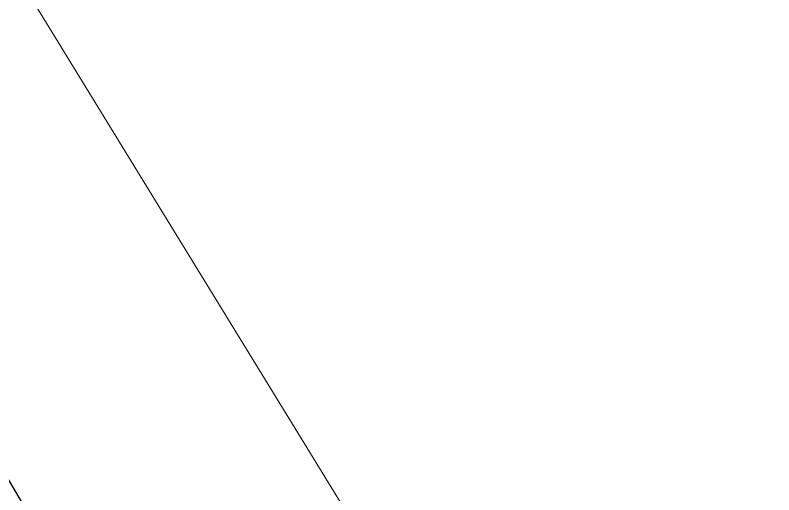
# Model space of a CAD drawing. Header units: metres. Extents: x 507606 to 508087, y 6966978 to 6967359.
# Drawn here: x 507888.88 to 507891.527, y 6967203.629 to 6967205.303 of the extents above; entities that cross this region are included whole.
import ezdxf

# ---------------------------------------------------------------- set-up
doc = ezdxf.new("R2010")
doc.units = ezdxf.units.M
doc.layers.add('D_UG_PIPES', color=142, linetype='EXIST_SWD', lineweight=0)
doc.layers.add('mga2020bdy', color=252, linetype='Continuous')
doc.layers.add('mga2020DR_UNLINED', color=252, linetype='Continuous')
doc.styles.get("Standard").update_dxf_attribs({"font": 'ARIALN.TTF'})
doc.linetypes.add('EXIST_SWD', pattern='A,5,-2.5,5,-2,["SWD",Standard,S=2.5,R=0,X=0,Y=-1.25],-8,5,-2.5,5,-2.5', length=37.5)

# ---------------------------------------------------------------- blocks, each defined once
blk = doc.blocks.new('XE_SURVEY')
at = {"layer": 'D_UG_PIPES', "flags": 128}
blk.add_lwpolyline([(507918.8307, 6967153.2262), (507918.8857, 6967156.6332), (507915.2427, 6967163.2372), (507907.9707, 6967174.0002), (507900.9737, 6967185.5462), (507894.1387, 6967196.8812), (507886.5377, 6967209.2712), (507879.4297, 6967220.2642), (507872.2187, 6967232.2822), (507865.0787, 6967243.0682), (507859.4507, 6967253.0452), (507852.6757, 6967264.8522), (507847.2727, 6967272.5802)], dxfattribs=at)
at = {"layer": 'mga2020bdy'}
blk.add_polyline3d([(507831.0165, 6967292.6803, 4.9665), (507831.6531, 6967294.3288, 4.9755), (507833.2039, 6967297.2742, 4.9923), (507833.5654, 6967297.8311, 4.9957), (507835.1822, 6967299.9514, 5.0088), (507837.5423, 6967302.2988, 5.0252), (507839.8997, 6967300.1858, 4.9429), (507840.1691, 6967299.8452, 5.0485), (507840.9451, 6967298.7241, 5.0934), (507844.7204, 6967292.6432, 5.2402), (507841.522, 6967290.1655, 5.1233), (507840.0364, 6967287.0336, 5.1463), (507840.0494, 6967283.8975, 5.1184), (507841.1678, 6967281.0566, 5.1057), (507848.2617, 6967269.3742, 5.2373), (507866.0608, 6967241.2756, 5.4974), (507880.4251, 6967217.8791, 5.2536), (507890.6991, 6967200.5784, 5.3095), (507916.0451, 6967160.3304, 5.2208)], dxfattribs=at)
at = {"layer": 'mga2020DR_UNLINED'}
blk.add_polyline3d([(507857.1687, 6967255.0384, 5.3347), (507848.2617, 6967269.3742, 5.2373), (507864.3436, 6967243.5075, 5.3924), (507866.0608, 6967241.2756, 5.4974), (507874.0059, 6967227.4174, 5.3511), (507880.4251, 6967217.8791, 5.2536), (507890.6991, 6967200.5784, 5.3095)], dxfattribs=at)

msp = doc.modelspace()

# ---------------------------------------------------------------- block references
msp.add_blockref('XE_SURVEY', (0, 0))

doc.saveas('drawing.dxf')
